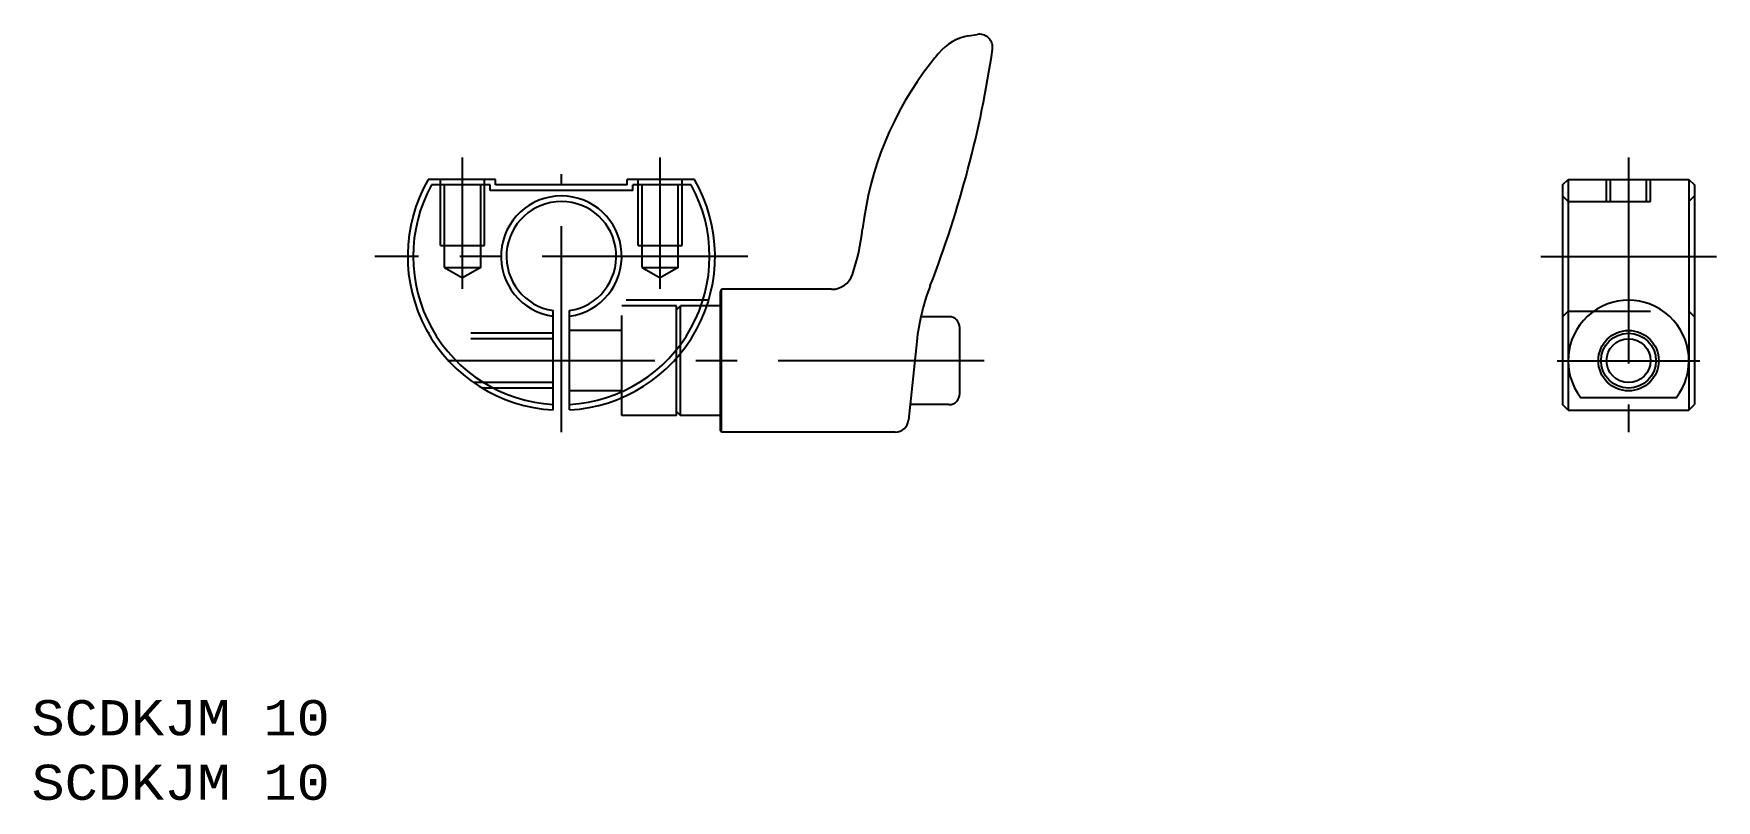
# Model space of a CAD drawing. Extents: x 20 to 173, y 20 to 90.
import ezdxf
from ezdxf.enums import TextEntityAlignment as Align

# ---------------------------------------------------------------- set-up
doc = ezdxf.new("R2010")
doc.units = 0
doc.header["$LTSCALE"] = 15
doc.linetypes.add('CENTER', pattern=[2, 1.25, -0.25, 0.25, -0.25])
doc.linetypes.add('DASHED', pattern=[0.75, 0.5, -0.25])
for name, color, linetype in [('CSLAYER1', 7, 'CONTINUOUS'), ('CSLAYER16', 7, 'CONTINUOUS'), ('CSLAYER2', 7, 'CONTINUOUS')]:
    doc.layers.add(name, color=color, linetype=linetype)
doc.styles.add('EASYDRAW_FONT', font='monotxt', dxfattribs={"height": 1, "bigfont": 'bigfont'})

# ---------------------------------------------------------------- blocks, each defined once
blk = doc.blocks.new('BLKF0000')
at = {"layer": 'CSLAYER1', "color": 3, "linetype": 'CONTINUOUS'}
for p, q in [((82.851738, 66.490977), (82.765931, 66.290215)), ((82.851738, 53.490977), (82.851738, 66.490977)), ((82.851738, 53.490977), (82.765931, 53.69174))]:
    blk.add_line(p, q, dxfattribs=at)
at = {"layer": 'CSLAYER1', "color": 7, "linetype": 'CONTINUOUS'}
for p, q in [((82.765931, 53.69174), (82.765931, 66.290215)), ((103.565931, 63.990977), (101.051664, 63.990977)), ((104.565931, 56.990977), (104.565931, 62.990977)), ((103.565931, 55.990977), (100.031225, 55.990977))]:
    blk.add_line(p, q, dxfattribs=at)
for centre, start, end in [((103.565931, 62.990977), 0, 90), ((103.565931, 56.990977), 270, 360)]:
    blk.add_arc(centre, 1, start, end, dxfattribs=at)
at = {"layer": 'CSLAYER16', "color": 3, "linetype": 'CONTINUOUS'}
for p, q in [((105.333584, 89.562089), (106.142686, 89.704756)), ((82.765931, 53.69174), (82.765931, 66.290215)), ((92.887735, 66.490977), (82.851738, 66.490977)), ((100.640929, 61.736512), (99.879834, 54.564347)), ((98.686534, 53.490977), (82.851738, 53.490977))]:
    blk.add_line(p, q, dxfattribs=at)
for centre, radius, start, end in [((106.115001, 85.130454), 4.5, 100, 140.207964), ((106.351064, 88.522986), 1.2, -8.365079, 100), ((8.602179, 102.896416), 100, 338.863766, 351.634921), ((133.392224, 62.410351), 40, 140.207964, 141.978819), ((125.514393, 68.569879), 30, 141.978819, 173.455386), ((75.840223, 74.268721), 20, 341.277451, 353.455386), ((92.887735, 68.490977), 2, 270, 341.277451), ((120.529261, 59.626007), 20, 158.863766, 173.942569), ((98.686534, 54.690977), 1.2, 270, 353.942569)]:
    blk.add_arc(centre, radius, start, end, dxfattribs=at)

msp = doc.modelspace()

# ---------------------------------------------------------------- linework, layer by layer
at = {"layer": 'CSLAYER1', "color": 7, "linetype": 'CONTINUOUS'}
for p, q in [((62.265931, 76.490977), (56.141575, 76.490977)), ((61.765931, 75.990977), (56.433771, 75.990977)), ((61.765931, 75.490977), (61.765931, 75.990977)), ((74.765931, 75.490977), (61.765931, 75.490977)), ((62.265931, 75.990977), (62.265931, 76.490977)), ((74.265931, 75.990977), (62.265931, 75.990977)), ((80.390286, 76.490977), (74.265931, 76.490977)), ((74.265931, 75.990977), (74.265931, 76.490977)), ((80.09809, 75.990977), (74.765931, 75.990977)), ((74.765931, 75.490977), (74.765931, 75.990977)), ((159.478126, 75.990977), (159.978126, 76.490977)), ((159.478126, 75.990977), (159.478126, 55.990976)), ((159.978126, 76.490977), (159.978126, 55.490977)), ((159.978126, 76.490977), (170.978126, 76.490977)), ((170.978126, 76.490977), (170.978126, 55.490977)), ((170.978126, 76.490977), (171.478126, 75.990977)), ((171.478126, 75.990977), (171.478126, 55.990977)), ((67.515931, 55.511081), (67.515931, 64.547547)), ((69.015931, 55.511081), (69.015931, 64.547547)), ((82.765931, 64.990977), (81.523004, 64.990977)), ((78.765931, 54.990977), (78.765931, 60.230848)), ((79.131787, 54.990977), (79.131787, 60.663001)), ((73.765931, 54.990977), (73.765931, 56.616584)), ((78.765931, 55.356833), (79.131787, 54.990977)), ((159.978126, 55.490977), (159.478125, 55.990977)), ((159.978126, 55.490977), (170.978126, 55.490977)), ((169.821336, 56.616584), (161.134916, 56.616584)), ((170.978126, 55.490977), (171.478126, 55.990977)), ((78.765931, 54.990977), (73.765931, 54.990977)), ((82.765931, 54.990977), (79.131787, 54.990977))]:
    msp.add_line(p, q, dxfattribs=at)
at = {"layer": 'CSLAYER1', "color": 3, "linetype": 'DASHED'}
for p, q in [((57.265931, 70.490977), (57.265931, 76.490977)), ((57.615931, 68.490977), (57.615931, 76.490977)), ((60.915931, 68.490977), (60.915931, 76.490977)), ((61.265931, 70.490977), (61.265931, 76.490977)), ((75.265931, 70.490977), (75.265931, 76.490977)), ((75.615931, 68.490977), (75.615931, 76.490977)), ((78.915931, 68.490977), (78.915931, 76.490977)), ((79.265931, 70.490977), (79.265931, 76.490977)), ((163.478126, 74.490977), (163.478126, 76.490977)), ((163.828126, 74.490977), (163.828126, 76.490977)), ((167.128126, 74.490977), (167.128126, 76.490977)), ((167.478126, 74.490977), (167.478126, 76.490977)), ((159.978126, 74.490977), (159.478127, 74.990976)), ((159.978126, 74.490977), (170.978126, 74.490977)), ((171.478126, 74.990978), (170.978126, 74.490977)), ((57.265931, 70.490977), (61.265931, 70.490977)), ((75.265931, 70.490977), (79.265931, 70.490977)), ((57.615931, 68.490977), (60.915931, 68.490977)), ((57.615931, 68.490977), (59.265931, 67.538349)), ((60.915931, 68.490977), (59.265931, 67.538349)), ((75.615931, 68.490977), (78.915931, 68.490977)), ((75.615931, 68.490977), (77.265931, 67.538349)), ((78.915931, 68.490977), (77.265931, 67.538349)), ((73.765931, 56.616584), (73.765931, 65.490977)), ((81.682339, 65.490977), (73.765931, 65.490977)), ((78.765931, 64.990977), (73.765931, 64.990977)), ((78.765931, 60.230848), (78.765931, 64.990977)), ((78.765931, 64.625121), (79.131787, 64.990977)), ((79.131787, 60.663001), (79.131787, 64.990977)), ((81.523004, 64.990977), (79.131787, 64.990977)), ((159.478126, 63.990978), (159.978125, 64.490977)), ((159.978125, 64.490977), (170.978126, 64.490977)), ((170.978126, 64.490977), (171.478126, 63.990979)), ((67.515931, 62.490977), (56.141575, 62.490977)), ((67.515931, 61.990977), (56.44434, 61.990977)), ((73.765931, 62.740977), (69.015931, 62.740977)), ((67.515931, 57.990977), (60.281571, 57.990977)), ((67.515931, 57.490977), (61.054828, 57.490977)), ((73.765931, 57.240977), (69.015931, 57.240977))]:
    msp.add_line(p, q, dxfattribs=at)
at = {"layer": 'CSLAYER1', "color": 7, "linetype": 'CONTINUOUS'}
for radius in [2.75, 2]:
    msp.add_circle((165.478126, 59.990977), radius, dxfattribs=at)
at = {"layer": 'CSLAYER1', "color": 3, "linetype": 'CONTINUOUS'}
msp.add_circle((165.478126, 59.990977), 2.5, dxfattribs=at)
at = {"layer": 'CSLAYER1', "color": 7, "linetype": 'CONTINUOUS'}
for centre, radius, start, end in [((68.265931, 69.490977), 14, 150, 266.929113), ((68.265931, 69.490977), 13.5, 151.217795, 266.815261), ((68.265931, 69.490977), 14, -86.929113, 30), ((68.265931, 69.490977), 13.5, -86.815261, 28.782205), ((68.265931, 69.490977), 5.5, -82.16252, 262.16252), ((68.265931, 69.490977), 5, -81.373073, 261.373073), ((165.478126, 59.990977), 5.5, -37.844897, 217.844897)]:
    msp.add_arc(centre, radius, start, end, dxfattribs=at)
at = {"layer": 'CSLAYER2', "color": 1, "linetype": 'CENTER'}
for p, q in [((59.265931, 66.538349), (59.265931, 78.490977)), ((77.265931, 66.538349), (77.265931, 78.490977)), ((165.478126, 78.490977), (165.478126, 53.490977)), ((68.265931, 53.490977), (68.265931, 76.990977)), ((85.265931, 69.490977), (51.265931, 69.490977)), ((157.478126, 69.490977), (173.478126, 69.490977)), ((106.765931, 59.990977), (54.896189, 59.990977)), ((158.978126, 59.990977), (171.978126, 59.990977))]:
    msp.add_line(p, q, dxfattribs=at)

# ---------------------------------------------------------------- block references
at = {"layer": 'CSLAYER1'}
msp.add_blockref('BLKF0000', (0, 0), dxfattribs=at)

# ---------------------------------------------------------------- texts
at = {"layer": 'CSLAYER1', "color": 7, "style": 'EASYDRAW_FONT', "width": 0.979615}
for p, p2 in [((20, 25.877213), (47.168001, 25.877213)), ((20, 20), (47.168001, 20))]:
    msp.add_text('SCDKJM 10', height=3.2, dxfattribs=at).set_placement(p, p2, align=Align.FIT)

doc.saveas('drawing.dxf')
